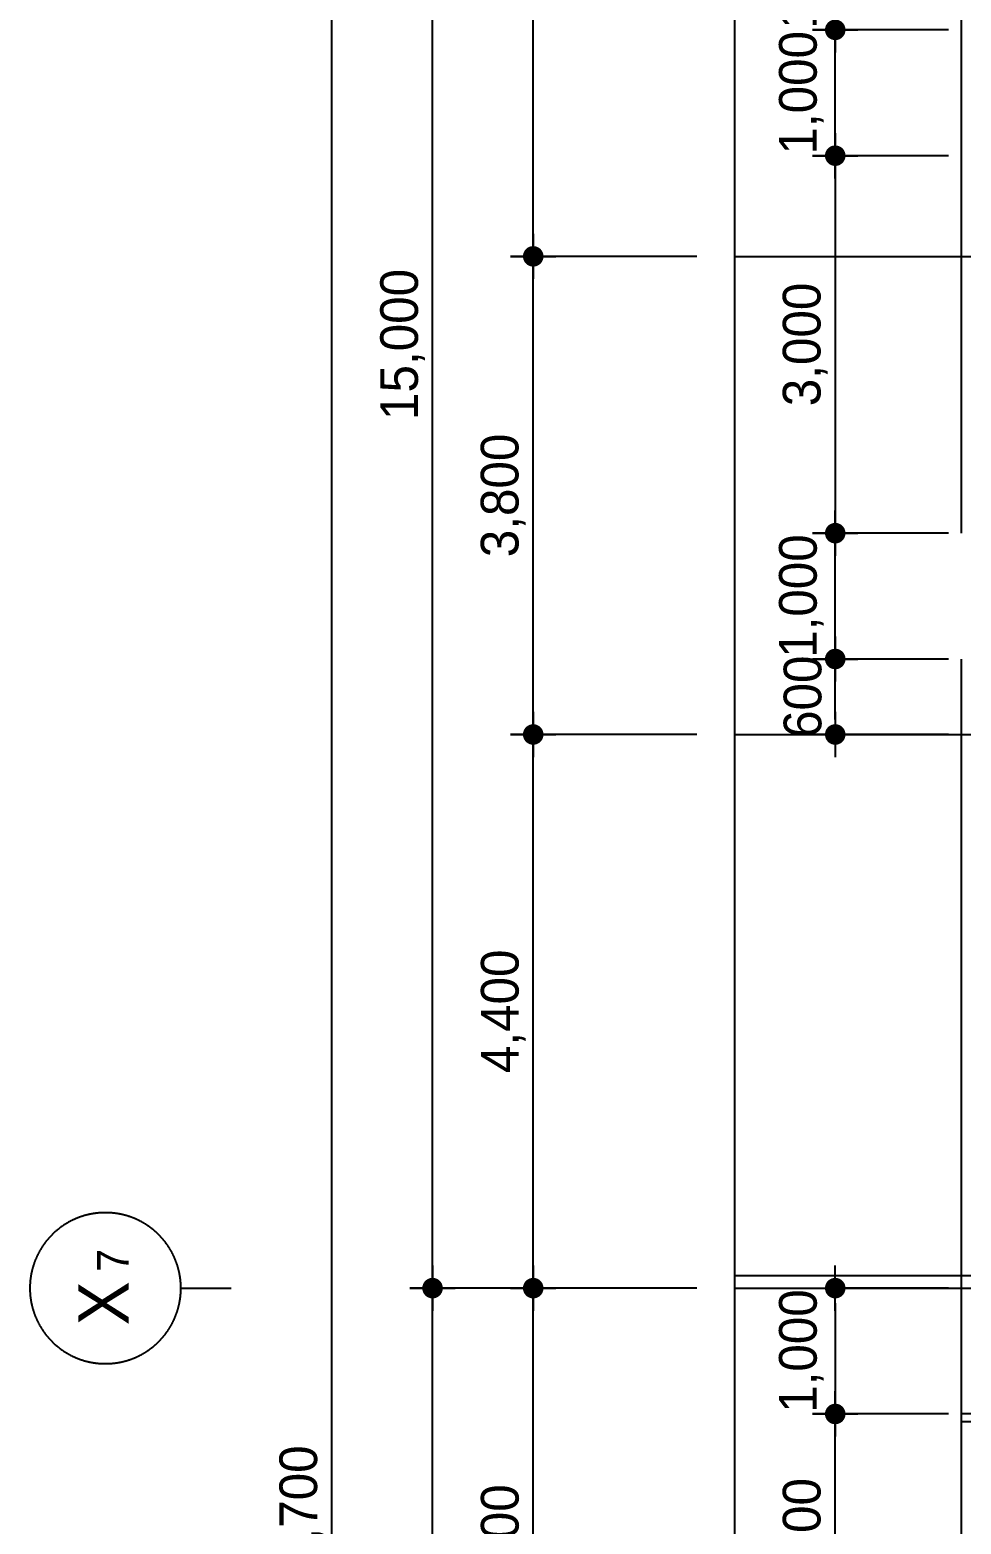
# Model space of a CAD drawing. Extents: x 14159573 to 14237735, y -1804798 to -1750552.
# Drawn here: x 14159573 to 14166973, y -1778424 to -1766549 of the extents above; entities that cross this region are included whole.
import ezdxf

# ---------------------------------------------------------------- set-up
doc = ezdxf.new("R2010")
doc.units = 0
doc.header["$LTSCALE"] = 100
doc.header["$MEASUREMENT"] = 0
doc.header["$PDSIZE"] = -10
doc.linetypes.add('CEN', pattern=[66, 60, -2, 2, -2])
doc.layers.get('0').update_dxf_attribs({"linetype": 'CONTINUOUS'})
doc.layers.get('Defpoints').update_dxf_attribs({"linetype": 'CONTINUOUS'})
for name, color, linetype in [('AXIS', 7, 'CEN'), ('CEN', 1, 'CEN'), ('DIM', 7, 'CONTINUOUS'), ('WALL-1', 7, 'CONTINUOUS'), ('WID', 4, 'CONTINUOUS'), ('WINE', 8, 'CONTINUOUS')]:
    doc.layers.add(name, color=color, linetype=linetype)
doc.styles.add('굴림', font='H2HDRM.TTF')
doc.styles.add('돋음', font='Dotum.ttf', dxfattribs={"height": 3})
doc.dimstyles.new('DIM100', dxfattribs={"dimtxt": 300, "dimasz": 120, "dimexe": 1, "dimexo": 100, "dimgap": 60, "dimtad": 1, "dimdec": 4, "dimzin": 0, "dimdsep": 46, "dimlunit": 6, "dimtxsty": '굴림', "dimblk": 'DOTT', "dimcen": 0.09, "dimadec": 0, "dimazin": 0, "dimtfac": 1, "dimtdec": 4, "dimtofl": 0, "dimtmove": 2, "dimatfit": 2, "dimldrblk": 'DOTT', "dimfxl": 1, "dimtolj": 1, "dimtzin": 0, "dimarcsym": 0})
doc.dimstyles.new('DIM50', dxfattribs={"dimscale": 50, "dimtxt": 3, "dimasz": 1.2, "dimexe": 1, "dimexo": 1, "dimgap": 0.6, "dimtad": 1, "dimdec": 4, "dimzin": 0, "dimdsep": 46, "dimlunit": 6, "dimtxsty": '굴림', "dimblk": 'DOTT', "dimcen": 0.09, "dimadec": 0, "dimazin": 0, "dimtfac": 1, "dimtdec": 4, "dimtofl": 0, "dimtmove": 2, "dimatfit": 2, "dimldrblk": 'DOTT', "dimfxl": 1, "dimtolj": 1, "dimtzin": 0, "dimarcsym": 0})

# ---------------------------------------------------------------- blocks, each defined once
blk = doc.blocks.new('DOTT')
for p, q in [((0, 1.5), (0, -1.5)), ((-1.5, 0), (1.5, 0))]:
    blk.add_line(p, q)
at = {"color": 6, "const_width": 0.68}
blk.add_lwpolyline([(-0.34, 0, 1), (0.34, 0, 1)], format="xyb", close=True, dxfattribs=at)
blk = doc.blocks.new('*D29')
at = {"layer": 'Defpoints', "color": 0, "lineweight": -3}
for p in [(14161973, -1761549), (14165173, -1761549), (14165173, -1795249)]:
    blk.add_point(p, dxfattribs=at)
at = {"layer": 'DIM', "color": 7, "lineweight": -2}
for p, q in [((14164873, -1761549), (14161873, -1761549)), ((14161973, -1795129), (14161973, -1761669)), ((14164873, -1795249), (14161873, -1795249))]:
    blk.add_line(p, q, dxfattribs=at)
at = {"layer": 'DIM', "color": 7, "lineweight": -2, "xscale": 120, "yscale": 120, "zscale": 120}
for p, rotation in [((14161973, -1761549), 90), ((14161973, -1795249), 270)]:
    blk.add_blockref('DOTT', p, dxfattribs=dict(at, rotation=rotation))
at = {"layer": 'DIM', "color": 3, "insert": (14161734, -1778399), "char_height": 300, "attachment_point": 5, "rotation": 90, "style": '굴림'}
blk.add_mtext('\\A1;33,700', dxfattribs=at)
blk = doc.blocks.new('*D30')
at = {"layer": 'Defpoints', "color": 0, "lineweight": -3}
for p in [(14162773, -1761549), (14165173, -1761549), (14164023, -1776549)]:
    blk.add_point(p, dxfattribs=at)
at = {"layer": 'DIM', "color": 7, "lineweight": -2}
for p, q in [((14164873, -1761549), (14162673, -1761549)), ((14162773, -1776429), (14162773, -1761669)), ((14163723, -1776549), (14162673, -1776549))]:
    blk.add_line(p, q, dxfattribs=at)
at = {"layer": 'DIM', "color": 7, "lineweight": -2, "xscale": 120, "yscale": 120, "zscale": 120}
for p, rotation in [((14162773, -1761549), 90), ((14162773, -1776549), 270)]:
    blk.add_blockref('DOTT', p, dxfattribs=dict(at, rotation=rotation))
at = {"layer": 'DIM', "color": 3, "insert": (14162535, -1769049), "char_height": 300, "attachment_point": 5, "rotation": 90, "style": '굴림'}
blk.add_mtext('\\A1;15,000', dxfattribs=at)
blk = doc.blocks.new('*D31')
at = {"layer": 'Defpoints', "color": 0, "lineweight": -3}
for p in [(14163573, -1768349), (14165173, -1768349), (14165173, -1772149)]:
    blk.add_point(p, dxfattribs=at)
at = {"layer": 'DIM', "color": 7, "lineweight": -2}
for p, q in [((14164873, -1768349), (14163473, -1768349)), ((14163573, -1772029), (14163573, -1768469)), ((14164873, -1772149), (14163473, -1772149))]:
    blk.add_line(p, q, dxfattribs=at)
at = {"layer": 'DIM', "color": 7, "lineweight": -2, "xscale": 120, "yscale": 120, "zscale": 120}
for p, rotation in [((14163573, -1768349), 90), ((14163573, -1772149), 270)]:
    blk.add_blockref('DOTT', p, dxfattribs=dict(at, rotation=rotation))
at = {"layer": 'DIM', "color": 3, "insert": (14163334, -1770249), "char_height": 300, "attachment_point": 5, "rotation": 90, "style": '굴림'}
blk.add_mtext('\\A1;3,800', dxfattribs=at)
blk = doc.blocks.new('*D32')
at = {"layer": 'Defpoints', "color": 0, "lineweight": -3}
for p in [(14163573, -1761549), (14165173, -1761549), (14165173, -1768349)]:
    blk.add_point(p, dxfattribs=at)
at = {"layer": 'DIM', "color": 7, "lineweight": -2}
for p, q in [((14164873, -1761549), (14163473, -1761549)), ((14163573, -1768229), (14163573, -1761669)), ((14164873, -1768349), (14163473, -1768349))]:
    blk.add_line(p, q, dxfattribs=at)
at = {"layer": 'DIM', "color": 7, "lineweight": -2, "xscale": 120, "yscale": 120, "zscale": 120}
for p, rotation in [((14163573, -1761549), 90), ((14163573, -1768349), 270)]:
    blk.add_blockref('DOTT', p, dxfattribs=dict(at, rotation=rotation))
at = {"layer": 'DIM', "color": 3, "insert": (14163334, -1764949), "char_height": 300, "attachment_point": 5, "rotation": 90, "style": '굴림'}
blk.add_mtext('\\A1;6,800', dxfattribs=at)
blk = doc.blocks.new('*D33')
at = {"layer": 'Defpoints', "color": 0, "lineweight": -3}
for p in [(14163573, -1772149), (14165173, -1772149), (14165173, -1776549)]:
    blk.add_point(p, dxfattribs=at)
at = {"layer": 'DIM', "color": 7, "lineweight": -2}
for p, q in [((14164873, -1772149), (14163473, -1772149)), ((14163573, -1776429), (14163573, -1772269)), ((14164873, -1776549), (14163473, -1776549))]:
    blk.add_line(p, q, dxfattribs=at)
at = {"layer": 'DIM', "color": 7, "lineweight": -2, "xscale": 120, "yscale": 120, "zscale": 120}
for p, rotation in [((14163573, -1772149), 90), ((14163573, -1776549), 270)]:
    blk.add_blockref('DOTT', p, dxfattribs=dict(at, rotation=rotation))
at = {"layer": 'DIM', "color": 3, "insert": (14163335, -1774349), "char_height": 300, "attachment_point": 5, "rotation": 90, "style": '굴림'}
blk.add_mtext('\\A1;4,400', dxfattribs=at)
blk = doc.blocks.new('*D34')
at = {"layer": 'Defpoints', "color": 0, "lineweight": -3}
for p in [(14162773, -1776549), (14165173, -1776549), (14165173, -1791549)]:
    blk.add_point(p, dxfattribs=at)
at = {"layer": 'DIM', "color": 7, "lineweight": -2}
for p, q in [((14164873, -1776549), (14162673, -1776549)), ((14162773, -1791429), (14162773, -1776669)), ((14164873, -1791549), (14162673, -1791549))]:
    blk.add_line(p, q, dxfattribs=at)
at = {"layer": 'DIM', "color": 7, "lineweight": -2, "xscale": 120, "yscale": 120, "zscale": 120}
for p, rotation in [((14162773, -1776549), 90), ((14162773, -1791549), 270)]:
    blk.add_blockref('DOTT', p, dxfattribs=dict(at, rotation=rotation))
at = {"layer": 'DIM', "color": 3, "insert": (14162535, -1784049), "char_height": 300, "attachment_point": 5, "rotation": 90, "style": '굴림'}
blk.add_mtext('\\A1;15,000', dxfattribs=at)
blk = doc.blocks.new('*D36')
at = {"layer": 'Defpoints', "color": 0, "lineweight": -3}
for p in [(14163573, -1776549), (14165173, -1776549), (14165173, -1780649)]:
    blk.add_point(p, dxfattribs=at)
at = {"layer": 'DIM', "color": 7, "lineweight": -2}
for p, q in [((14164873, -1776549), (14163473, -1776549)), ((14163573, -1780529), (14163573, -1776669)), ((14164873, -1780649), (14163473, -1780649))]:
    blk.add_line(p, q, dxfattribs=at)
at = {"layer": 'DIM', "color": 7, "lineweight": -2, "xscale": 120, "yscale": 120, "zscale": 120}
for p, rotation in [((14163573, -1776549), 90), ((14163573, -1780649), 270)]:
    blk.add_blockref('DOTT', p, dxfattribs=dict(at, rotation=rotation))
at = {"layer": 'DIM', "color": 3, "insert": (14163335, -1778599), "char_height": 300, "attachment_point": 5, "rotation": 90, "style": '굴림'}
blk.add_mtext('\\A1;4,100', dxfattribs=at)
blk = doc.blocks.new('*D125')
at = {"layer": 'Defpoints', "color": 0, "lineweight": -3, "ltscale": 3}
for p in [(14166973, -1776549), (14165973, -1777549), (14166973, -1777549)]:
    blk.add_point(p, dxfattribs=at)
at = {"layer": 'DIM', "color": 7, "lineweight": -2, "ltscale": 3}
for p, q in [((14166873, -1776549), (14165972, -1776549)), ((14165973, -1776669), (14165973, -1777429)), ((14166873, -1777549), (14165972, -1777549))]:
    blk.add_line(p, q, dxfattribs=at)
at = {"layer": 'DIM', "color": 7, "lineweight": -2, "ltscale": 3, "xscale": 120, "yscale": 120, "zscale": 120}
for p, rotation in [((14165973, -1776549), 90), ((14165973, -1777549), 270)]:
    blk.add_blockref('DOTT', p, dxfattribs=dict(at, rotation=rotation))
at = {"layer": 'DIM', "color": 3, "ltscale": 3, "insert": (14165704, -1777049), "char_height": 300, "attachment_point": 5, "rotation": 90, "style": '굴림'}
blk.add_mtext('\\A1;1,000', dxfattribs=at)
blk = doc.blocks.new('*D126')
at = {"layer": 'Defpoints', "color": 0, "lineweight": -3, "ltscale": 3}
for p in [(14165973, -1777549), (14166973, -1777549), (14166973, -1779549)]:
    blk.add_point(p, dxfattribs=at)
at = {"layer": 'DIM', "color": 7, "lineweight": -2, "ltscale": 3}
for p, q in [((14166873, -1777549), (14165972, -1777549)), ((14165973, -1779429), (14165973, -1777669)), ((14166873, -1779549), (14165972, -1779549))]:
    blk.add_line(p, q, dxfattribs=at)
at = {"layer": 'DIM', "color": 7, "lineweight": -2, "ltscale": 3, "xscale": 120, "yscale": 120, "zscale": 120}
for p, rotation in [((14165973, -1777549), 90), ((14165973, -1779549), 270)]:
    blk.add_blockref('DOTT', p, dxfattribs=dict(at, rotation=rotation))
at = {"layer": 'DIM', "color": 3, "ltscale": 3, "insert": (14165734, -1778549), "char_height": 300, "attachment_point": 5, "rotation": 90, "style": '굴림'}
blk.add_mtext('\\A1;2,000', dxfattribs=at)
blk = doc.blocks.new('*D129')
at = {"layer": 'Defpoints', "color": 0, "lineweight": -3, "ltscale": 3}
for p in [(14165973, -1771549), (14166973, -1771549), (14166973, -1772149)]:
    blk.add_point(p, dxfattribs=at)
at = {"layer": 'DIM', "color": 7, "lineweight": -2, "ltscale": 3}
for p, q in [((14166873, -1771549), (14165972, -1771549)), ((14165973, -1772029), (14165973, -1771669)), ((14166873, -1772149), (14165972, -1772149))]:
    blk.add_line(p, q, dxfattribs=at)
at = {"layer": 'DIM', "color": 7, "lineweight": -2, "ltscale": 3, "xscale": 120, "yscale": 120, "zscale": 120}
for p, rotation in [((14165973, -1771549), 90), ((14165973, -1772149), 270)]:
    blk.add_blockref('DOTT', p, dxfattribs=dict(at, rotation=rotation))
at = {"layer": 'DIM', "color": 3, "ltscale": 3, "insert": (14165715, -1771849), "char_height": 300, "attachment_point": 5, "rotation": 90, "style": '굴림'}
blk.add_mtext('\\A1;600', dxfattribs=at)
blk = doc.blocks.new('BOMBOM_S')
at = {"color": 7}
blk.add_line((0, 0.4), (0, 0), dxfattribs=at)
blk.add_lwpolyline([(-0.6, 1, 1), (0.6, 1, 1), (-0.6, 1, 1)], format="xyb", dxfattribs=at)
at = {"color": 1, "style": '돋음'}
for tag, p, height in [('X', (-0.295, 0.816), 0.4), ('N', (0.129, 0.816), 0.25)]:
    blk.add_attdef(tag, p, '', height=height, dxfattribs=at)
blk = doc.blocks.new('*D172')
at = {"layer": 'Defpoints', "color": 0, "lineweight": -3, "ltscale": 3}
for p in [(14166973, -1767549), (14165973, -1770549), (14166973, -1770549)]:
    blk.add_point(p, dxfattribs=at)
at = {"layer": 'DIM', "color": 7, "lineweight": -2, "ltscale": 3}
for p, q in [((14166873, -1767549), (14165972, -1767549)), ((14165973, -1767669), (14165973, -1770429)), ((14166873, -1770549), (14165972, -1770549))]:
    blk.add_line(p, q, dxfattribs=at)
at = {"layer": 'DIM', "color": 7, "lineweight": -2, "ltscale": 3, "xscale": 120, "yscale": 120, "zscale": 120}
for p, rotation in [((14165973, -1767549), 90), ((14165973, -1770549), 270)]:
    blk.add_blockref('DOTT', p, dxfattribs=dict(at, rotation=rotation))
at = {"layer": 'DIM', "color": 3, "ltscale": 3, "insert": (14165734, -1769049), "char_height": 300, "attachment_point": 5, "rotation": 90, "style": '굴림'}
blk.add_mtext('\\A1;3,000', dxfattribs=at)
blk = doc.blocks.new('*D173')
at = {"layer": 'Defpoints', "color": 0, "lineweight": -3, "ltscale": 3}
for p in [(14165973, -1770549), (14166973, -1770549), (14166973, -1771549)]:
    blk.add_point(p, dxfattribs=at)
at = {"layer": 'DIM', "color": 7, "lineweight": -2, "ltscale": 3}
for p, q in [((14166873, -1770549), (14165972, -1770549)), ((14165973, -1771429), (14165973, -1770669)), ((14166873, -1771549), (14165972, -1771549))]:
    blk.add_line(p, q, dxfattribs=at)
at = {"layer": 'DIM', "color": 7, "lineweight": -2, "ltscale": 3, "xscale": 120, "yscale": 120, "zscale": 120}
for p, rotation in [((14165973, -1770549), 90), ((14165973, -1771549), 270)]:
    blk.add_blockref('DOTT', p, dxfattribs=dict(at, rotation=rotation))
at = {"layer": 'DIM', "color": 3, "ltscale": 3, "insert": (14165704, -1771049), "char_height": 300, "attachment_point": 5, "rotation": 90, "style": '굴림'}
blk.add_mtext('\\A1;1,000', dxfattribs=at)
blk = doc.blocks.new('*D176')
at = {"layer": 'Defpoints', "color": 0, "lineweight": -3, "ltscale": 3}
for p in [(14165973, -1766549), (14166973, -1766549), (14166973, -1767549)]:
    blk.add_point(p, dxfattribs=at)
at = {"layer": 'DIM', "color": 7, "lineweight": -2, "ltscale": 3}
for p, q in [((14166873, -1766549), (14165972, -1766549)), ((14165973, -1767429), (14165973, -1766669)), ((14166873, -1767549), (14165972, -1767549))]:
    blk.add_line(p, q, dxfattribs=at)
at = {"layer": 'DIM', "color": 7, "lineweight": -2, "ltscale": 3, "xscale": 120, "yscale": 120, "zscale": 120}
for p, rotation in [((14165973, -1766549), 90), ((14165973, -1767549), 270)]:
    blk.add_blockref('DOTT', p, dxfattribs=dict(at, rotation=rotation))
at = {"layer": 'DIM', "color": 3, "ltscale": 3, "insert": (14165704, -1767049), "char_height": 300, "attachment_point": 5, "rotation": 90, "style": '굴림'}
blk.add_mtext('\\A1;1,000', dxfattribs=at)
blk = doc.blocks.new('*D177')
at = {"layer": 'Defpoints', "color": 0, "lineweight": -3, "ltscale": 3}
for p in [(14165973, -1765549), (14166973, -1765549), (14166973, -1766549)]:
    blk.add_point(p, dxfattribs=at)
at = {"layer": 'DIM', "color": 7, "lineweight": -2, "ltscale": 3}
for p, q in [((14166873, -1765549), (14165972, -1765549)), ((14165973, -1766429), (14165973, -1765669)), ((14166873, -1766549), (14165972, -1766549))]:
    blk.add_line(p, q, dxfattribs=at)
at = {"layer": 'DIM', "color": 7, "lineweight": -2, "ltscale": 3, "xscale": 120, "yscale": 120, "zscale": 120}
for p, rotation in [((14165973, -1765549), 90), ((14165973, -1766549), 270)]:
    blk.add_blockref('DOTT', p, dxfattribs=dict(at, rotation=rotation))
at = {"layer": 'DIM', "color": 3, "ltscale": 3, "insert": (14165704, -1766049), "char_height": 300, "attachment_point": 5, "rotation": 90, "style": '굴림'}
blk.add_mtext('\\A1;1,000', dxfattribs=at)

msp = doc.modelspace()

# ---------------------------------------------------------------- linework, layer by layer
at = {"layer": 'CEN', "linetype": 'CEN'}
for p, q in [((14165173.21251, -1768349.19177), (14178073.21251, -1768349.19177)), ((14165173.21251, -1772149.19177), (14172573.21251, -1772149.19177)), ((14165173.21251, -1776449.19178), (14172573.21251, -1776449.19178)), ((14165173.21251, -1776549.19177), (14229173.21251, -1776549.19177))]:
    msp.add_line(p, q, dxfattribs=at)
at = {"layer": 'Defpoints', "color": 76}
msp.add_lwpolyline([(14165173.21251, -1799049.19177), (14229173.21251, -1799049.19177), (14229173.21251, -1759149.19177), (14165173.21251, -1759149.19177)], close=True, dxfattribs=at)
at = {"layer": 'WALL-1', "color": 4}
for p, q in [((14166973.21251, -1765549.19177), (14166973.21251, -1770549.19177)), ((14166973.21251, -1771549.19177), (14166973.21251, -1777549.19177))]:
    msp.add_line(p, q, dxfattribs=at)
at = {"layer": 'WID'}
msp.add_lwpolyline([(14167123.21251, -1777609.19177), (14167123.21251, -1777549.19177), (14166973.21251, -1777549.19177), (14166973.21251, -1777609.19177)], close=True, dxfattribs=at)
at = {"layer": 'WINE'}
msp.add_line((14166973.21251, -1777549.19177), (14166973.21251, -1779549.19177), dxfattribs=at)

# ---------------------------------------------------------------- block references
at = {"layer": 'AXIS', "xscale": 1000, "yscale": 1000, "zscale": 1000, "rotation": 90}
msp.add_blockref('BOMBOM_S', (14161173.21251, -1776549.19177), dxfattribs=at).add_auto_attribs({'X': 'X', 'N': '7'})

# ---------------------------------------------------------------- dimensions: what is measured, and where the dimension line sits
at = {"layer": 'DIM'}
for base, p1, p2, picture, middle in [((14161973.21251, -1761549.19177), (14165173.21251, -1795249.19177), (14165173.21251, -1761549.19177), '*D29', (14161734.17428, -1778399.19177)), ((14162773.21251, -1761549.19177), (14164022.62823, -1776549.19177), (14165173.21251, -1761549.19177), '*D30', (14162534.5442, -1769049.19177)), ((14163573.21251, -1761549.19177), (14165173.21251, -1768349.19177), (14165173.21251, -1761549.19177), '*D32', (14163334.17428, -1764949.19177)), ((14163573.21251, -1768349.19177), (14165173.21251, -1772149.19177), (14165173.21251, -1768349.19177), '*D31', (14163334.17428, -1770249.19177)), ((14163573.21251, -1772149.19177), (14165173.21251, -1776549.19177), (14165173.21251, -1772149.19177), '*D33', (14163334.5442, -1774349.19177)), ((14162773.21251, -1776549.19177), (14165173.21251, -1791549.19177), (14165173.21251, -1776549.19177), '*D34', (14162534.5442, -1784049.19177)), ((14163573.21251, -1776549.19177), (14165173.21251, -1780649.19177), (14165173.21251, -1776549.19177), '*D36', (14163334.5442, -1778599.19177))]:
    dim = msp.add_linear_dim(base=base, p1=p1, p2=p2, angle=90, dimstyle='DIM50', override={"dimscale": 100, "dimexo": 3}, dxfattribs=at)
    dim.commit()
    dim.dimension.update_dxf_attribs({"geometry": picture, "text_midpoint": middle})
at = {"layer": 'DIM', "ltscale": 3}
for base, p1, p2, angle, picture, middle in [((14165973.21251, -1765549.19177), (14166973.21251, -1766549.19177), (14166973.21251, -1765549.19177), 90, '*D177', (14165703.5442, -1766049.19177)), ((14165973.21251, -1766549.19177), (14166973.21251, -1767549.19177), (14166973.21251, -1766549.19177), 90, '*D176', (14165703.5442, -1767049.19177)), ((14165973.21251, -1770549.19177), (14166973.21251, -1767549.19177), (14166973.21251, -1770549.19177), 270, '*D172', (14165734.17428, -1769049.19177)), ((14165973.21251, -1770549.19177), (14166973.21251, -1771549.19177), (14166973.21251, -1770549.19177), 90, '*D173', (14165703.5442, -1771049.19177)), ((14165973.21251, -1771549.19177), (14166973.21251, -1772149.19177), (14166973.21251, -1771549.19177), 90, '*D129', (14165714.82656, -1771849.19177)), ((14165973.21251, -1777549.19177), (14166973.21251, -1776549.19177), (14166973.21251, -1777549.19177), 270, '*D125', (14165703.5442, -1777049.19177)), ((14165973.21251, -1777549.19177), (14166973.21251, -1779549.19177), (14166973.21251, -1777549.19177), 90, '*D126', (14165734.17428, -1778549.19177))]:
    dim = msp.add_linear_dim(base=base, p1=p1, p2=p2, angle=angle, dimstyle='DIM100', dxfattribs=at)
    dim.commit()
    dim.dimension.update_dxf_attribs({"geometry": picture, "text_midpoint": middle})

doc.saveas('drawing.dxf')
